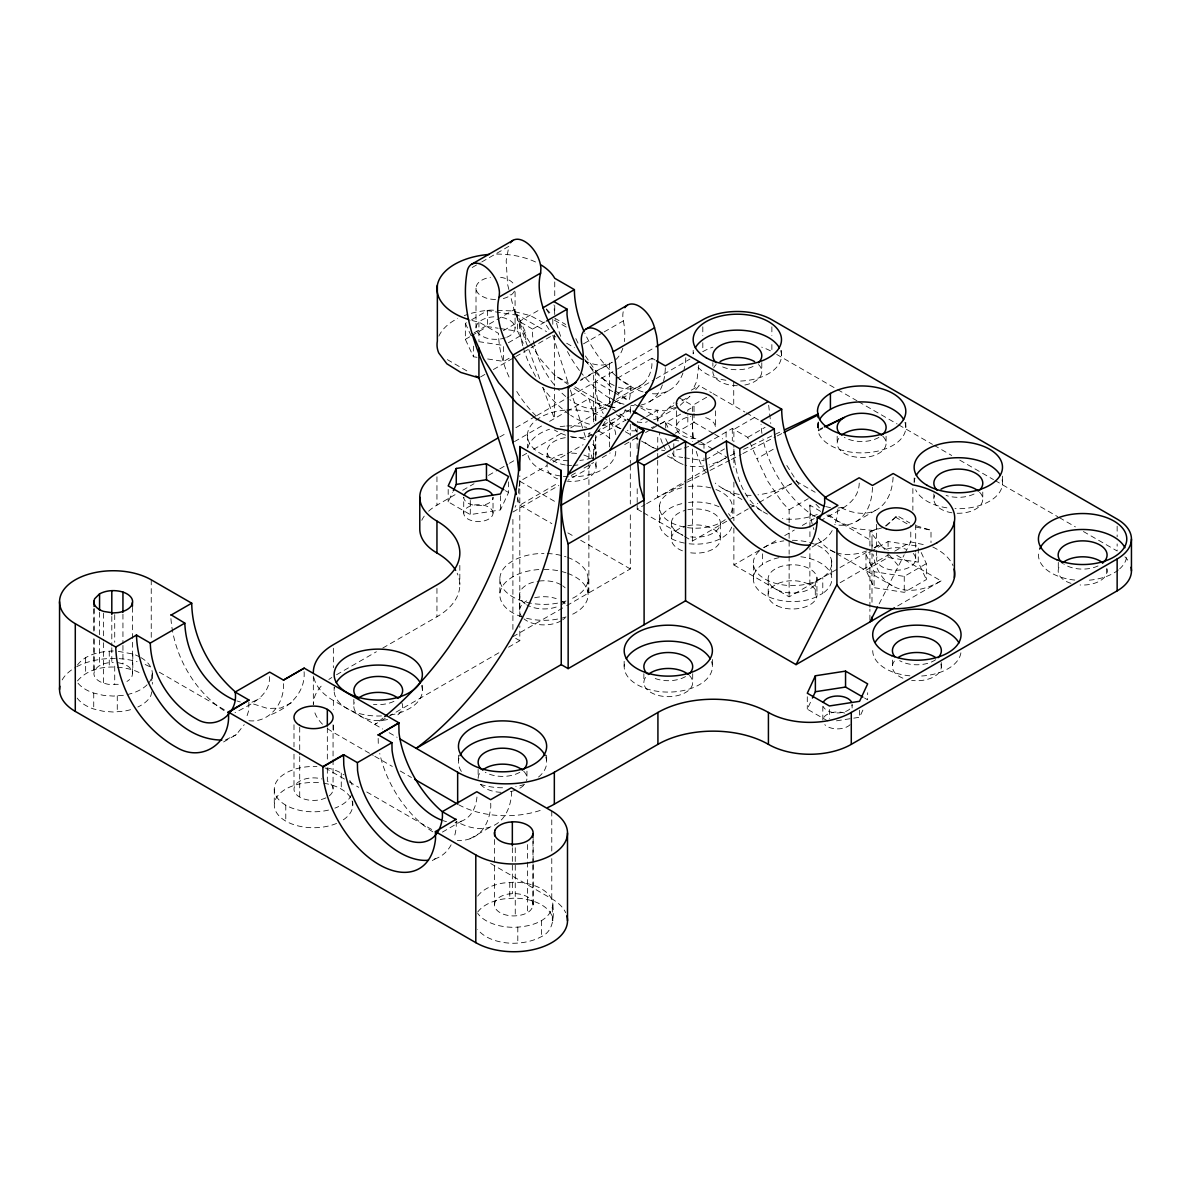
<?xml version="1.0" encoding="UTF-8"?>
<svg xmlns="http://www.w3.org/2000/svg" width="1191" height="1191" viewBox="0 0 1191 1191"><rect width="100%" height="100%" fill="white"/><g stroke="black" fill="none" stroke-linecap="round" stroke-linejoin="round"><path stroke-width="0.75" stroke-dasharray="5 3.75" d="M512.904 629.384L512.904 515.688M508.527 647.204L519.812 640.698L519.812 625.87M519.812 616.596L519.812 475.79M588.86 592.85L588.92 491.972M588.92 484.633L588.935 446.178M588.95 437.037L588.95 433.39L592.135 431.544M609.613 446.878L609.613 417.818M637.14 448.575L637.155 433.941M637.155 432.125L637.155 428.462M904.952 422.418A44.156 25.487 0 0 1 871.678 452.223A44.156 25.487 0 0 1 818.991 434L817.488 422.076M818.053 422.82L818.053 429.906L822.802 427.658M818.262 421.942L818.262 430.814L822.966 428.388M869.906 620.124L869.906 609.063M869.906 607.216L869.906 531.558L878.348 528.372M871.991 602.214L871.991 530.337L855.346 528.685L837.467 521.092L827.045 513.485M905.8 427.39L905.8 422.076M657.7 460.277L657.611 497.347L708.437 471.249M657.7 458.416L657.715 452.848M657.715 451.002L657.76 434.313M657.774 421.346L657.611 410.225L647.859 409.257L638.123 405.119M809.85 584.885L809.91 547.83M809.925 536.709L809.94 529.31M809.94 527.449L809.925 502.245M170.923 618.605C173.737 655.645 194.505 692.284 226.275 712.039M545.15 321.868L532.6 329.118L532.481 334.314A60.547 34.956 60 0 0 554.381 384.991M655.005 359.92L652.043 358.223L651.879 365.771A60.547 34.956 60 0 1 617.295 386.792M248.904 702.139L248.621 710.848L246.001 719.111M269.538 676.622C270.312 696.661 249.663 704.685 235.044 712.694M283.384 683.694C284.798 703.747 268.288 724.47 246.909 720.421M304.107 671.739C305.596 692.596 288.996 707.752 270.878 714.66M518.948 488.34L517.222 502.483L515.063 507.247M519.157 486.568L519.812 481.268L546.729 465.726M593.237 458.595L595.828 437.38L626.064 419.932M698.775 365.205L696.854 380.986L693.013 389.457M118.281 684.319L108.247 684.319L103.587 683.202A19.369 11.181 0 0 1 93.895 673.525C95.235 664.831 105.85 662.538 113.264 662.345M140.88 657.566A39.065 22.555 0 0 1 152.329 673.525L150.989 679.361A39.065 22.555 0 0 1 148.294 683.5M151.793 691.777L150.989 695.306A39.065 22.555 0 0 1 137.858 706.992M494.429 904.758L495.084 901.87A19.369 11.181 0 0 1 508.78 893.965L513.797 893.578A19.369 11.181 0 0 1 533.151 904.758C531.826 913.452 521.196 915.745 513.797 915.939A19.369 11.181 0 0 1 494.429 904.758L494.429 864.279M477.695 896.138A39.065 22.555 0 0 1 503.674 882.978L513.797 882.203A39.065 22.555 0 0 1 552.862 904.758C550.168 922.296 528.744 926.926 513.797 927.313A39.065 22.555 0 0 1 477.695 913.393M552.862 904.758C554.023 916.504 553.83 930.9 541.414 936.662C532.928 941.203 523.355 943.049 513.797 943.272A39.065 22.555 0 0 1 477.695 929.337M859.247 483.099C858.711 503.927 837.005 510.865 822.118 519.827M590.364 464.952L588.92 468.137L568.33 480.018M508.557 481.864L508.557 492.493L500.473 509.927L470.281 514.601L448.188 501.843L452.595 492.33M827.805 721.002L807.29 709.166L811.696 699.653M836.484 720.823L859.574 717.25L863.981 707.737M879.152 603.852L904.222 554.753M905.041 553.145L910.773 541.92L910.773 529.504M77.475 664.965C85.588 654.097 100.491 651.492 113.264 650.971M77.475 680.91C90.546 665.367 114.53 664.757 132.797 669.938A39.065 22.555 0 0 1 140.88 673.525M223.595 741.948L236.354 734.594L244.244 724.664M653.651 419.753L658.415 418.279L674.017 402.796M695.738 389.606L699.206 385.616L711.474 392.717M680.195 405.282L689.946 396.231L678.885 402.618M885.419 526.005L897.27 515.748L909.76 522.953M886.298 525.931L897.27 515.748M472.187 267.484L480.167 262.869M481.76 261.96L508.885 246.299L506.175 260.71L507.574 284.366L509.733 292.822M476.995 357.315L473.437 356.764L465.353 339.331L465.353 323.386L470.088 320.647M471.666 319.739L487.447 310.628L517.638 315.302L525.722 332.721L525.722 343.365M474.182 332.78L514.05 309.749L510.165 294.519M465.353 339.331L470.088 336.606M471.666 335.683L487.447 326.572L498.106 328.225M503.361 330.651L539.702 309.66M508.363 342.755L525.722 332.721M487.655 358.967L503.629 361.439L509.942 357.791M480.539 376.952L485.347 374.168M493.387 369.538L514.259 357.479M515.867 356.556L552.788 335.237L555.884 337.008M583.471 343.857L602.616 332.81M604.209 331.887L623.355 320.841A23.091 13.324 60 0 1 623.31 311.268M580.895 379.601L612.263 362.198L580.374 380.614M499.788 436.963L506.235 433.241M515.897 427.658L535.235 416.493M536.843 415.57L569.075 396.96M570.683 396.037L615.792 369.984M617.414 369.061L654.469 347.653M617.519 378.157L652.043 358.223M514.497 441.623L543.215 425.053M549.602 421.361L565.368 412.25M566.946 411.342L588.92 398.657L606.948 409.109M618.069 393.194L630.813 385.824L618.992 379.006M616.223 399.387L642.902 383.978M428.611 511.207A58.597 33.824 0 0 1 436.948 505.148L456.272 493.982M462.718 490.26L474.003 483.74M488.504 475.373L498.166 469.79M499.788 468.867L507.842 464.207M509.45 463.284L515.897 459.562M522.343 455.84L527.181 453.042M533.628 449.32L564.236 431.648M570.683 427.926L612.576 403.749M614.184 402.811L654.469 379.557M656.077 378.619L689.917 359.087M603.256 425.113L630.307 409.51L627.538 407.888M595.366 432.973L614.482 421.927M649.006 401.992L669.565 390.127M553.071 462.063L565.74 454.754M567.318 453.845L583.158 444.69M691.286 390.186L699.206 385.616M645.06 417.475L637.2 422.016L644.108 422.701L647.294 421.718M646.624 416.567L657.611 410.225L664.667 410.821L677.381 406.905M669.387 408.096L677.292 403.541M658.415 418.279L678.974 406.414M517.534 498.076L519.812 505.148L558.341 482.891M571.189 475.477L577.62 471.77M584.037 468.063L593.669 462.495M602.199 457.582L610.224 452.937M624.68 444.6L639.135 436.248M645.552 432.541L650.375 429.757M651.983 428.834L658.4 425.127M660.008 424.204L664.831 421.42L699.191 441.265M706.68 397.243L692.447 405.461L692.447 441.653M665.724 428.045L665.724 422.731L684.661 411.788M694.025 411.699L694.025 406.384L687.817 409.972L687.817 415.287M512.904 512.026L558.832 485.511M675.193 433.211L694.025 422.329L694.025 413.471M698.67 444.005L703.985 444.824L732.301 428.477L747.695 437.365L749.124 440.64M754.454 417.52L733.879 429.385L733.879 441.787M705.563 459.86L724.515 448.918M336.547 674.746L376.386 651.745M382.758 648.053L436.948 616.774A78.13 45.109 0 0 0 457.165 573.213M747.695 437.365L765.098 427.316M637.2 505.416L637.2 509.123L645.06 504.597M646.624 503.689L686.001 480.941M687.579 480.018L708.079 468.167M709.642 467.259L726.986 457.24L714.645 450.138M789.127 522.7L789.127 509.718L782.219 502.438L767.927 481.506L756.955 458.654L774.478 448.531M512.904 636.709L565.13 606.561M566.708 605.653L630.307 568.941L630.307 511.46M498.865 652.787L374.793 724.426A240.403 138.796 -60 0 0 383.308 717.801M684.557 536.471L692.447 541.027L727.507 520.78M729.1 519.857L748.231 508.825M749.824 507.902L757.789 503.302M759.382 502.379L791.256 483.978M789.127 509.718L808.257 498.687M733.879 528.149L733.879 564.951L760.796 549.408M763.967 547.577L778.348 539.27M784.75 535.593L794.323 530.055M802.317 525.439L815.106 518.055M812.054 547.026L821.626 541.503M856.15 521.569L876.859 509.614M733.879 564.951L789.127 596.84L866.185 552.475M921.209 552.55L926.36 563.641L926.36 579.585L904.252 592.344L874.075 587.669L865.976 570.236L865.976 554.291L869.132 552.475M870.71 551.567L888.084 541.533L918.261 546.207L918.261 562.152L926.36 579.585M840.131 582.712L888.292 554.887M894.724 551.18L910.773 541.92L924.261 544.763M865.976 570.236L888.084 557.477L918.261 562.152M442.427 832.092L461.259 821.209M865.976 554.291L874.075 571.725L904.252 576.399L926.36 563.641M432.288 860.557L435.474 858.711M469.998 838.777L490.722 826.822M897.686 605.936L941.054 580.895L896.525 555.185M874.224 547.86L879.047 545.091L888.575 550.599M759.367 550.897A39.229 22.644 0 0 0 765.634 579.407A39.229 22.644 0 0 0 815.284 581.431L822.787 577.412A39.229 22.644 0 0 0 828.028 553.249A39.229 22.644 0 0 0 792.328 540.297M778.944 557.671A39.229 22.644 0 0 0 757.893 589.485A39.229 22.644 0 0 0 815.284 597.376L822.787 593.356L822.787 577.412M710.074 470.415L729.741 460.307M731.378 459.473L741.219 454.426M742.856 453.577L775.639 436.74M777.276 435.906L782.189 433.375M251.956 702.228L260.159 698.194M291.601 702.69L280.734 708.05L267.633 708.466L253.177 703.926M225.486 739.939L236.354 734.594M730.306 455.662L736.931 452.52M743.556 449.364L781.624 431.276M882.605 527.628L869.906 531.558L884.764 549.453M838.211 508.021L844.091 507.143M123.373 695.306L113.264 696.08L103.155 695.306L93.732 693.058A39.065 22.555 0 0 1 77.177 682.145M118.326 651.358L132.797 653.993A39.065 22.555 0 0 1 139.407 656.762M499.878 328.493L517.638 331.247L524.263 345.509M478.767 341.638L503.629 345.479L503.629 361.439M673.808 440.149L680.91 441.251M672.334 452.937L673.808 456.108L682.681 457.478M684.453 457.746L703.985 460.768L703.985 455.453M609.613 406.697L615.97 407.828M915.834 527.032L931.005 530.233L931.005 542.634M825.631 506.577L830.693 507.694M118.281 662.717L122.941 663.834A19.369 11.181 0 0 1 132.633 673.525L131.963 676.414A19.369 11.181 0 0 1 126.961 681.431M77.177 698.105A39.065 22.555 0 0 0 93.732 709.002L103.155 711.25L113.264 712.024L123.373 711.25A39.065 22.555 0 0 0 132.797 709.002M608.422 405.952L595.828 402.647L595.828 420.929M610.209 406.429L615.613 407.843M624.605 410.195L631.811 412.086M916.177 525.752L931.005 530.233M236.92 700.933L240.359 702.005M700.74 442.144L713.096 449.245M634.624 404.315L639.254 406.98M640.803 407.873L657.789 417.639L658.295 425.872M653.397 447.92L636.247 438.02M667.302 455.9L678.111 462.108M776.681 354.427L836.097 388.728M837.705 389.665L856.984 400.786M858.592 401.709L897.136 423.966M898.743 424.889L932.464 444.362M934.072 445.3L951.728 455.498M959.767 460.128L993.488 479.601M995.095 480.524L1057.727 516.686M1059.335 517.609L1075.399 526.884M1083.423 531.528L1117.143 550.986L1117.143 543.9M713.007 393.596L744.881 411.997M746.474 412.92L759.054 420.17M554.738 318.161L565.665 324.473M554.351 320.185L566.842 327.391M895.17 516.954L910.773 525.96M678.647 397.496L694.025 406.384M514.884 313.352L546.475 331.589M566.663 343.246L574.375 347.698M532.6 329.118L519.291 321.451A78.859 45.526 60 0 0 522.804 345.956M713.171 433.375L692.447 421.42A146.493 84.576 -60 0 0 693.832 440.089M714.764 434.298L722.743 438.898M796.035 481.224L815.165 492.255M820.673 511.386L809.984 505.222A97.662 56.379 -60 0 0 813.944 529.548M826.777 514.914L871.991 541.027A97.662 56.379 -60 0 0 872.259 547.83M471.993 320.498A60.294 34.807 0 0 0 478.931 322.061L498.582 333.406A78.859 45.526 60 0 0 510.507 380.093M614.526 400.355L610.09 397.794A78.859 45.526 60 0 1 609.881 403.258M616 401.203L623.399 405.461M530.784 343.991L540.148 358.774L554.381 375.031L568.583 383.234M574.896 386.881L609.628 406.92M615.941 426.304L623.756 430.8M625.32 431.708L630.009 434.417M830.216 549.929L834.98 552.684M836.573 553.607L892.223 585.734M722.788 488.474L741.919 499.52M749.883 504.121L764.22 512.398M447.34 359.637L469.448 372.411M637.2 509.123L641.934 511.862M643.512 512.77L682.979 535.563M519.812 481.268L556.465 502.438M505.401 490.677L508.557 492.493M864.502 698L867.658 699.817L867.658 692.73M519.812 505.148L551.835 523.638M567.854 532.883L574.256 536.575M580.657 540.267L630.307 568.941M515.673 638.302L519.812 640.698M313.918 677.739A68.363 39.467 0 0 0 333.361 700.502L382.758 729.026M389.129 732.703L397.109 737.303M327.465 728.52A68.363 39.467 0 0 0 333.361 732.405L373.2 755.407M374.793 756.315L392.315 766.438M400.295 771.039L411.446 777.485M159.281 672.186L226.841 711.191M324.964 767.838L347.489 780.834M349.097 781.772L358.744 787.34M366.783 791.985L432.735 830.067M490.647 863.49L551.775 898.788A53.714 31.011 0 0 1 565.68 912.678M616.491 414.647L626.019 420.17M588.95 433.39L594.458 436.576M612.799 391.645L595.619 381.641L595.619 370.952L585.302 355.871M614.362 392.554L628.431 400.742M554.351 334.82L554.381 375.031L567.899 384.276M573.898 388.385L588.92 398.657L593.237 413.188L594.354 423.549M612.621 408.989L626.079 418.264M615.226 390.722L628.52 400.563M815.939 504.195L819.602 508.051M595.619 370.952L612.278 388.534M546.461 309.005L551.195 314.23M889.335 554.961L898.49 565.978M798.848 484.499L786.283 464.639M585.496 360.114L593.669 372.068L593.669 421.897M546.222 309.139L549.974 314.93M549.036 329.431L545.284 323.639L530.293 315.585L511.52 310.896L491.094 310.107A60.294 34.807 0 0 0 464.252 315.615M529.846 342.517L525.157 335.133L514.05 309.749L528.134 347.757M575.834 338.601L578.186 343.499M665.724 422.731L668.657 429.058M665.724 438.675L667.928 443.424M668.657 445.017L671.605 451.344M465.353 323.386L471.978 337.649M749.824 442.278L756.955 458.654M528.774 349.484L539.657 378.857M542.858 387.507L554.381 418.607L554.381 387.745M552.788 335.237L569.834 388.266M570.4 390.023L583.456 430.68M584.022 432.452L586.3 439.524M588.562 446.595L592.537 458.967M768.671 405.223L770.771 423.475M630.292 406.607L630.59 411.535M511.445 791.271L511.52 794.799A80.244 46.33 60 0 1 456.466 821.552M490.722 803.24L490.796 806.769A80.244 46.33 60 0 1 457.359 840.384M456.168 821.403L456.272 826.703A80.244 46.33 60 0 1 453.875 838.36M378.172 738.405L378.306 744.971M595.694 420.542L595.619 381.641A97.885 56.513 -60 0 0 603.212 413.471M595.723 435.355L595.768 459.428M609.613 403.064L609.584 363.032L603.375 364.982A60.547 34.956 60 0 1 585.153 360.947M1117.143 526.184L1117.143 536.813M1106.945 568.851L1106.945 572.395M1058.293 562.375L1058.293 569.462M1002.48 476.132L1002.48 483.218M982.769 492.077L982.769 499.163M941.247 662.494L941.247 667.809M933.863 493.848L933.863 499.163M915.7 524.71L915.7 551.895M915.7 553.711L915.7 559.145M914.167 477.904L914.167 483.218M912.872 488.504L912.872 510.254M904.252 576.399L904.252 592.344M892.521 660.112L892.521 665.427M888.084 541.533L888.084 550.391M888.084 552.162L888.084 557.477M886.089 436.263L886.089 443.35M876.636 524.353L876.636 558.787M874.075 571.725L874.075 587.669M859.574 710.164L859.574 717.25M852.116 708.035L852.116 704.491A14.649 8.456 0 0 1 839.387 712.873A14.649 8.456 0 0 1 823.323 706.68M837.184 436.263L837.184 443.35M831.646 560.842L831.646 576.786M829.383 709.508L829.383 718.367M822.817 706.263L822.817 720.436A14.649 8.456 0 0 1 844.791 713.111M816.937 577.59L816.937 593.535M815.284 581.431L815.284 597.376M807.29 696.75L807.29 709.166M789.127 524.546L789.127 539.374M789.127 541.235L789.127 554.202M789.127 556.063L789.127 596.84M781.49 350.318L781.49 355.633M771.872 326.84L771.872 335.698M771.872 344.556L771.872 351.643A48.831 28.197 0 0 0 761.749 347.162M768.225 580.225L768.225 596.17M762.374 553.815L762.374 564.445M761.793 362.719L761.793 371.577M753.516 565.07L753.516 581.014M733.879 449.022L733.879 467.423M733.879 482.147L733.879 520.78M733.73 381.641L733.73 405.55M732.301 428.477L732.301 440.878M732.316 508.363L732.316 517.222M726.093 432.065L726.093 439.151M720.317 523.906L720.317 539.851M715.434 410.835L715.434 427.39A19.532 11.27 0 0 0 702.586 416.805M712.873 362.719L712.873 366.262M712.397 659.531L712.397 666.618M703.985 444.824L703.985 448.367M702.809 326.84L702.809 335.698M702.809 342.785L702.809 351.643A48.831 28.197 0 0 1 712.918 347.162M693.177 350.318L693.177 353.861A44.156 25.487 0 0 1 694.025 350.645M692.7 673.704L692.7 682.562M692.447 449.022L692.447 541.027M687.817 417.058L687.817 425.916M676.369 410.835L676.369 427.39M673.808 443.692L673.808 449.007M673.808 450.779L673.808 456.108M671.486 522.254L671.486 538.213M659.486 505.907L659.486 521.852M643.869 673.704L643.869 682.562M637.2 488.742L637.2 503.57M630.307 409.51L630.307 413.217M630.307 424.338L630.307 435.459M630.307 442.873L630.307 463.269M630.307 465.115L630.307 504.046M624.158 661.303L624.158 666.618M596.066 451.315L596.066 454.858M596.066 461.944L596.066 467.274M593.669 440.357L593.669 460.649M588.101 578.9L588.101 594.845M554.738 281.925L554.738 298.226M554.738 305.477L554.738 314.543M554.381 375.031L554.381 385.929M552.788 319.292L552.788 324.607M552.326 907.08L552.326 923.025M551.775 811.071L551.775 851.267M551.775 858.577L551.775 898.788M565.278 437.678A24.46 14.113 0 0 0 547.145 451.315L547.145 460.173M547.145 461.944L547.145 467.274A24.46 14.113 0 0 0 557.582 478.842M546.654 755.213L546.654 762.3M541.414 920.717L541.414 936.662M533.151 838.524L533.151 862.433M533.151 864.279L533.151 904.758M532.958 841.203L532.958 863.281M532.958 865.128L532.958 905.607M527.449 435.37L527.449 447.771M527.479 844.583L527.479 912.663M526.958 771.158L526.958 778.244M519.559 594.845L519.559 610.804M517.802 927.015L517.802 942.959M517.638 315.302L517.638 331.247M515.078 291.81L515.078 328.061M515.256 847.754L515.256 915.834M512.338 847.694L512.338 893.697M509.778 882.516L509.778 898.461M500.473 495.754L500.473 509.927M499.863 578.9L499.863 594.845M494.622 839.521L494.622 863.445M493.029 513.113A14.649 8.456 0 0 0 471.055 505.788A14.649 8.456 0 0 0 471.055 520.437A14.649 8.456 0 0 0 493.029 513.113L493.029 497.168A14.649 8.456 0 0 1 478.38 505.624A14.649 8.456 0 0 1 463.731 497.168L463.731 513.113M487.447 310.628L487.447 326.572M478.931 322.061L478.931 340.671M478.127 769.386L478.127 778.244A24.415 14.098 0 0 1 481.402 771.202M476.013 288.192L476.013 328.061M473.437 346.134L473.437 356.764M470.281 500.428L470.281 514.601M459.83 565.383L459.83 584.885M458.431 755.213L458.431 762.3M448.188 489.441L448.188 501.843M436.948 476.787L436.948 505.148M436.948 588.428L436.948 616.774M422.358 685.227L422.358 690.542M353.831 699.4L353.831 706.486M352.759 801.543L352.759 805.086M341.266 773.123L341.266 789.067M334.135 686.999L334.135 690.542M333.361 648.232L333.361 667.719M333.361 700.502L333.361 709.36M333.361 725.304L333.361 732.405M333.063 724.738L333.063 757.863M333.063 759.694L333.063 789.142M327.331 727.805L327.331 760.93M327.331 768.284L327.331 781.162A19.532 11.27 0 0 1 320.736 799.623A19.532 11.27 0 0 1 293.998 788.814A19.532 11.27 0 0 1 321.778 778.929M313.337 676.131L313.337 704.491A68.363 39.467 0 0 1 322.493 684.751M299.715 727.195L299.715 754.796M299.715 756.627L299.715 797.121M293.998 724.738L293.998 746.817M293.998 754.186L293.998 789.142M285.78 805.161L285.78 821.105M274.287 789.142L274.287 805.086M152.329 673.525L152.329 684.155M151.793 675.833L151.793 681.148M151.242 579.823L151.242 640.133M132.797 653.993L132.797 669.938M132.633 607.276L132.439 674.359M122.941 614.154L122.941 643.602M122.941 645.433L122.941 663.834M117.269 695.767L117.269 711.712M114.723 614.66L114.723 642.262M114.723 666.186L114.723 684.587M111.805 616.447L111.805 645.894M111.805 647.725L111.805 662.449M109.259 651.269L109.259 667.213M103.587 613.276L103.587 640.877M103.587 642.723L103.587 683.202M99.568 612.248L99.568 638.019M99.568 639.85L99.568 665.62M94.089 608.273L94.089 630.352M94.089 639.552L94.089 672.677M93.895 609.122L93.895 631.2M93.895 638.555L93.895 673.525M93.732 693.058L93.732 709.002M85.648 657.566L85.648 673.525M837.854 509.093A78.829 45.511 60 0 1 834.995 524.382M832.196 530.576A78.829 45.511 60 0 1 813.587 544.555M496.662 254.1A60.294 34.807 0 0 1 536.843 262.63M592.269 434.685A78.859 45.526 60 0 1 570.504 436.546M565.636 435.162A78.859 45.526 60 0 1 554.336 429.981M536.114 415.927A78.859 45.526 60 0 1 514.914 388.355M605.117 421.495A78.859 45.526 60 0 1 597.927 430.919M589.485 424.16A78.859 45.526 60 0 1 570.697 415.302M569.238 414.304A78.859 45.526 60 0 1 542.724 387.417M535.622 376.401A78.859 45.526 60 0 1 523.296 347.683M630.813 385.824A78.859 45.526 60 0 1 628.908 401.397M625.841 409.54A78.859 45.526 60 0 1 602.929 425.485M634.252 405.684A78.859 45.526 60 0 1 630.917 405.506M624.01 404.225A78.859 45.526 60 0 1 612.814 399.848M609.584 398.092A78.859 45.526 60 0 1 581.699 373.364M579.451 370.475A78.859 45.526 60 0 1 567.452 351.553M560.648 336.324A78.859 45.526 60 0 1 555.721 319.277M554.768 313.799A78.859 45.526 60 0 1 553.904 304.911M665.322 367.736A78.859 45.526 60 0 1 663.447 381.462M662.39 384.872A78.859 45.526 60 0 1 640.981 405.029M913.244 553.487A19.532 11.27 0 0 1 898.401 570.161A19.532 11.27 0 0 1 877.38 555.869M886.685 549.111A19.532 11.27 0 0 1 906.202 549.289M421.778 520.303A58.597 33.824 0 0 1 424.234 516.12M791.524 483.71A146.493 84.576 -60 0 1 757.967 494.831M751.089 495.322A146.493 84.576 -60 0 1 745.923 495.218M739.298 494.444A146.493 84.576 -60 0 1 715.255 483.114M705.385 471.815A146.493 84.576 -60 0 1 695.976 450.332M817.264 514.512A146.493 84.576 -60 0 1 782.368 518.621M767.48 514.125A146.493 84.576 -60 0 1 733.879 445.33M763.714 547.607A39.229 22.644 0 0 1 783.857 540.863M614.139 385.497A60.547 34.956 60 0 1 584.677 359.533M610.596 401.724A60.547 34.956 60 0 1 569.819 399.685M565.695 396.484A60.547 34.956 60 0 1 557.716 388.832M695.901 438.675A19.532 11.27 0 0 1 676.533 428.864A19.532 11.27 0 0 1 690.854 416.508M1124.914 556.837A48.831 28.197 0 0 1 1127.728 560.142M540.178 810.431A68.363 39.467 0 0 1 457.657 804.163M322.493 724.217A68.363 39.467 0 0 1 313.918 709.642M328.85 679.451A68.363 39.467 0 0 1 331.798 677.515M850.151 724.664A14.649 8.456 0 0 1 824.782 724.664M682.949 372.991A78.859 45.526 60 0 1 649.78 393.432M643.021 391.913A78.859 45.526 60 0 1 617.117 376.907M615.717 375.686A78.859 45.526 60 0 1 584.721 332.944M685.808 357.687A78.859 45.526 60 0 1 684.006 369.597M893.101 477.189A78.829 45.511 60 0 1 839.06 506.607M872.452 487.327A78.829 45.511 60 0 1 834.638 524.591M815.284 516.805A78.829 45.511 60 0 1 762.88 438.869M761.927 433.405A78.829 45.511 60 0 1 761.064 424.502M941.054 580.895A97.662 56.379 -60 0 1 873.048 554.262M932.776 546.997A60.354 34.852 0 0 1 953.038 565.695M438.884 336.145A60.294 34.807 0 0 1 457.657 318.503M879.047 545.091A97.662 56.379 -60 0 1 871.514 548.962M867.048 550.808A97.662 56.379 -60 0 1 837.005 552.892M835.233 552.282A97.662 56.379 -60 0 1 817.517 537.081M664.831 421.42A97.885 56.513 -60 0 1 655.809 425.946M654.321 426.557A97.885 56.513 -60 0 1 651.343 427.673M636.723 430.755A97.885 56.513 -60 0 1 627.181 430.293M620.973 428.641A97.885 56.513 -60 0 1 607.842 419.753M688.681 446.402A97.885 56.513 -60 0 1 684.23 448.01M681.312 448.873A97.885 56.513 -60 0 1 676.131 450.004M664.638 450.54A97.885 56.513 -60 0 1 661.556 450.138M657.119 449.081A97.885 56.513 -60 0 1 644.346 441.742M636.783 431.901A97.885 56.513 -60 0 1 635.294 428.939M725.483 458.088A97.885 56.513 -60 0 1 709.107 464.847M703.926 465.979A97.885 56.513 -60 0 1 684.914 465.056M683.143 464.46A97.885 56.513 -60 0 1 669 454.411M665.382 449.29A97.885 56.513 -60 0 1 663.089 444.913M662.419 443.365A97.885 56.513 -60 0 1 659.144 432.229M514.408 291.11A19.532 11.27 0 0 1 502.215 298.777M495.545 299.462A19.532 11.27 0 0 1 485.779 297.958L481.73 296.157A19.532 11.27 0 0 1 490.484 277.295M500.592 277.295A19.532 11.27 0 0 1 505.312 278.426L509.346 280.213A19.532 11.27 0 0 1 514.408 285.274M506.741 337.291A19.532 11.27 0 0 0 509.346 320.081L505.312 318.295A19.532 11.27 0 0 0 500.592 317.163M505.312 337.827A19.532 11.27 0 0 1 485.779 337.827L481.73 336.026A19.532 11.27 0 0 1 477.502 323.744A19.532 11.27 0 0 1 495.545 316.776M623.355 320.841A60.547 34.956 60 0 1 624.337 341.579M622.833 348.189A60.547 34.956 60 0 1 615.271 360.084M687.877 525.693A24.46 14.113 0 0 1 720.361 538.928A24.46 14.113 0 0 1 688.204 552.43M682.458 550.823A24.46 14.113 0 0 1 684.929 526.407M940.964 664.116A24.46 14.113 0 0 1 911.651 680.403M902.912 678.2A24.46 14.113 0 0 1 895.677 659.591M595.232 463.612A24.46 14.113 0 0 1 566.827 481.119M550.421 460.202A24.46 14.113 0 0 1 565.278 453.622M571.606 453.146A24.46 14.113 0 0 1 577.933 453.622M583.828 455.036A24.46 14.113 0 0 1 588.89 457.284M758.518 364.52A24.46 14.113 0 0 1 743.66 385.214M737.333 385.705A24.46 14.113 0 0 1 712.873 371.577M713.707 367.93A24.46 14.113 0 0 1 716.163 364.52M882.814 436.278A24.46 14.113 0 0 1 862.701 457.448A24.46 14.113 0 0 1 839.476 437.38M979.493 492.106A24.46 14.113 0 0 1 978.198 507.396A24.46 14.113 0 0 1 953.544 513.008M951.981 512.8A24.46 14.113 0 0 1 934.697 495.516M1106.767 568.702A24.46 14.113 0 0 1 1080.088 584.975M1070.977 583.337A24.46 14.113 0 0 1 1059.782 565.889M687.877 509.748A24.46 14.113 0 0 1 720.361 522.983A24.46 14.113 0 0 1 688.204 536.486M682.458 534.878A24.46 14.113 0 0 1 684.929 510.463M592.776 444.258A24.46 14.113 0 0 1 595.232 454.977M577.933 464.952A24.46 14.113 0 0 1 573.199 465.413M571.606 465.443A24.46 14.113 0 0 1 566.827 465.175M565.278 464.952A24.46 14.113 0 0 1 547.145 451.315M571.606 437.201A24.46 14.113 0 0 1 588.89 441.34M974.044 494.027A24.46 14.113 0 0 1 946.086 495.441M878.928 437.38A24.46 14.113 0 0 1 844.345 437.38M753.069 366.441A24.46 14.113 0 0 1 720.049 365.622M1098.028 565.948A24.46 14.113 0 0 1 1063.623 563.879M401.829 702.839A24.415 14.098 0 0 1 395.501 716.446M387.581 719.513A24.415 14.098 0 0 1 362.153 717.086A24.415 14.098 0 0 1 354.665 702.839M393.938 701.335A24.415 14.098 0 0 1 373.468 704.357M935.664 659.71A24.46 14.113 0 0 1 899.637 660.677M523.683 771.202A24.415 14.098 0 0 1 526.586 780.7M523.683 785.301A24.415 14.098 0 0 1 519.812 788.219M514.75 790.452A24.415 14.098 0 0 1 510.388 791.598M500.949 792.313A24.415 14.098 0 0 1 479.601 783.068M519.812 772.274A24.415 14.098 0 0 1 485.288 772.274M689.425 675.52A24.415 14.098 0 0 1 668.285 696.661A24.415 14.098 0 0 1 647.13 675.52M685.54 676.577A24.415 14.098 0 0 1 652.579 677.411M565.13 617.846A24.415 14.098 0 0 1 562.673 619.856M561.244 620.764A24.415 14.098 0 0 1 523.98 618.873M522.834 617.846A24.415 14.098 0 0 1 526.72 600.83M534.64 597.778A24.415 14.098 0 0 1 556.182 598.597M561.244 600.83A24.415 14.098 0 0 1 565.13 603.748M565.13 601.902A24.415 14.098 0 0 1 561.244 604.82M556.182 607.053A24.415 14.098 0 0 1 526.72 604.82M525.276 603.911A24.415 14.098 0 0 1 537.662 581.238M539.21 581.029A24.415 14.098 0 0 1 561.244 584.885M562.673 585.793A24.415 14.098 0 0 1 565.13 587.803M711.548 661.645A44.112 25.473 0 0 1 668.285 692.09A44.112 25.473 0 0 1 625.022 661.645M567.675 557.418A44.112 25.473 0 0 1 570.831 599.103M566.038 600.964A44.112 25.473 0 0 1 501.366 585.496A44.112 25.473 0 0 1 543.974 553.428M547.264 553.502A44.112 25.473 0 0 1 566.038 556.837M567.675 573.362A44.112 25.473 0 0 1 570.831 615.062M566.038 616.908A44.112 25.473 0 0 1 525.32 617.935M521.926 616.908A44.112 25.473 0 0 1 500.964 589.173A44.112 25.473 0 0 1 540.699 569.447M543.974 569.372A44.112 25.473 0 0 1 566.038 572.797M545.806 757.327A44.112 25.473 0 0 1 538.243 777.261M524.606 784.363A44.112 25.473 0 0 1 515.807 786.596M502.542 787.772A44.112 25.473 0 0 1 477.249 783.172M461.364 771.426A44.112 25.473 0 0 1 459.279 757.327M421.51 685.554A44.112 25.473 0 0 1 389.665 715.136M381.522 715.94A44.112 25.473 0 0 1 334.507 687.207M800.828 556.763A39.229 22.644 0 0 1 822.787 593.356M715.955 489.546A36.474 21.066 0 0 1 730.53 513.768M725.289 519.618A36.474 21.066 0 0 1 687.475 527.628M684.423 527.122A36.474 21.066 0 0 1 659.427 507.56A36.474 21.066 0 0 1 683.038 487.432M688.532 486.509A36.474 21.066 0 0 1 710.938 487.953M731.736 527.047A36.474 21.066 0 0 1 687.475 543.572M684.423 543.066A36.474 21.066 0 0 1 659.427 523.504A36.474 21.066 0 0 1 683.038 503.376M688.532 502.453A36.474 21.066 0 0 1 719.022 506.8M728.505 513.634A36.474 21.066 0 0 1 730.366 516.179M592.001 457.984A44.156 25.487 0 0 1 579.823 460.426M568.315 460.798A44.156 25.487 0 0 1 533.36 422.626M535.876 420.393A44.156 25.487 0 0 1 565.01 410.166M566.663 410.032A44.156 25.487 0 0 1 601.44 416.582M602.825 417.341A44.156 25.487 0 0 1 615.762 435.37M615.762 451.315A44.156 25.487 0 0 1 571.606 476.817M568.315 476.742A44.156 25.487 0 0 1 563.388 476.37M560.172 475.938A44.156 25.487 0 0 1 527.821 454.649M527.821 447.995A44.156 25.487 0 0 1 549.527 429.236M560.172 426.691A44.156 25.487 0 0 1 565.01 426.11M566.663 425.991A44.156 25.487 0 0 1 586.701 427.361M598.477 431.097A44.156 25.487 0 0 1 611.936 440.953M960.884 652.817A44.156 25.487 0 0 1 918.097 676.146M909.894 675.833A44.156 25.487 0 0 1 872.884 648.514M1126.537 557.611A44.156 25.487 0 0 1 1119.674 568.851M1118.379 569.938A44.156 25.487 0 0 1 1086.311 580.389M1074.788 580.077A44.156 25.487 0 0 1 1038.701 552.341M1002.093 479.884A44.156 25.487 0 0 1 955.033 508.631M946.89 507.842A44.156 25.487 0 0 1 915.671 489.814M914.256 481.551A44.156 25.487 0 0 1 915.016 478.231M780.641 350.645A44.156 25.487 0 0 1 738.971 381.105M725.915 380.257A44.156 25.487 0 0 1 697.003 366.009M817.488 427.39A44.156 25.487 0 0 1 818.336 422.418M476.951 797.047A60.547 34.956 60 0 1 455.051 822.445M446.461 821.611A60.547 34.956 60 0 1 442.814 820.554M62.17 679.897A53.714 31.011 0 0 1 75.286 667.541M76.715 666.737A53.714 31.011 0 0 1 137.039 661.66M145.153 664.518A53.714 31.011 0 0 1 151.242 667.541M477.695 912.083A39.065 22.555 0 0 1 503.674 898.922L513.797 898.163A39.065 22.555 0 0 1 552.862 920.717M323.684 783.216A39.229 22.644 0 0 1 341.266 821.105M336.577 823.413A39.229 22.644 0 0 1 275.121 809.701A39.229 22.644 0 0 1 322.032 782.978M432.765 831.78A80.244 46.33 60 0 1 379.75 753.412M451.121 844.836A80.244 46.33 60 0 1 432.08 859.679M147.089 684.795A39.065 22.555 0 0 1 126.618 694.71M351.419 795.007A39.229 22.644 0 0 1 334.879 808.138M328.537 810.074A39.229 22.644 0 0 1 274.749 792.596A39.229 22.644 0 0 1 316.94 766.572M326.944 767.853A39.229 22.644 0 0 1 344.02 774.879M349.767 780.477A39.229 22.644 0 0 1 352.67 787.668M776.979 605.728A24.46 14.113 0 0 0 816.698 597.212A24.46 14.113 0 0 0 784.08 581.61A24.46 14.113 0 0 0 776.979 605.728M776.979 589.768A24.46 14.113 0 0 0 816.698 581.268A24.46 14.113 0 0 0 784.08 565.665A24.46 14.113 0 0 0 776.979 589.768"/><path stroke-width="1.5" d="M894.486 607.782L796.035 664.623L685.54 600.83L568.152 668.613L561.244 664.623L561.244 470.46L519.812 446.536A240.403 138.796 -60 0 1 464.505 623.355L448.858 647.041A240.403 138.796 -60 0 1 384.708 716.64M637.14 455.885L639.731 485.571L644.048 500.101L644.108 624.754M818.053 417.505L818.053 413.962L784.943 429.698M830.41 409.376L830.41 393.417M936.826 542.828L937.049 542.694A60.354 34.852 0 0 0 912.872 484.886L893.19 473.527L872.482 485.481L859.143 477.785L824.619 497.719L837.943 505.416L817.234 517.37A78.829 45.511 60 0 1 761.481 549.557A78.829 45.511 60 0 1 705.742 453.012L685.54 441.399L644.197 465.279L644.048 500.101L568.152 543.915L568.152 668.613M171.013 614.779L184.813 623.131L150.289 643.066L136.474 635.086L115.765 647.055C116.837 687.877 141.357 728.088 177.221 747.784C203.646 763.148 232.051 740.966 228.24 711.995L248.964 700.04L228.24 712.605M136.489 634.714C137.337 679.108 172.635 739.864 221.824 740.058M150.289 643.066C151.108 673.868 169.584 704.209 196.649 719.051C215.765 730.932 238.632 713.379 235.163 692.06L269.687 672.126L283.488 680.106L304.211 668.136L398.821 722.758L399.03 733.016A80.244 46.33 60 0 0 442.397 811.786L442.427 816.981A60.547 34.956 60 0 1 400.891 837.169A60.547 34.956 60 0 1 357.553 770.369L357.389 762.627L343.574 754.662L322.85 766.617L228.24 711.995M184.813 623.131C185.9 654.842 205.373 687.966 235.193 700.382M566.842 915.849A53.714 31.011 0 0 1 538.183 948.349A53.714 31.011 0 0 1 475.805 942.647L75.286 711.399L75.286 623.682A53.714 31.011 0 0 1 75.286 579.823A53.714 31.011 0 0 1 151.242 579.823L191.721 603.197C192.183 637.304 210.256 670.161 235.744 692.269M553.83 301.517L567.124 309.184L567.005 314.379A60.547 34.956 60 0 0 582.697 356.66M568.152 543.915C561.065 521.807 557.477 495.932 568.152 474.45L603.911 418.637A107.428 62.021 60 0 0 614.943 359.087L613.082 351.762A23.091 13.324 60 0 0 592.865 328.225A23.091 13.324 60 0 0 581.878 344.78A60.547 34.956 60 0 1 570.802 386.137L561.929 388.876A60.547 34.956 60 0 1 519.112 364.148L510.254 351.181A60.547 34.956 60 0 1 499.178 297.021L499.446 292.391A23.076 13.324 60 0 0 484.767 266.412A23.076 13.324 60 0 0 467.408 270.238C455.647 331.009 498.835 385.929 512.904 442.546L517.222 457.076L518.695 470.907M581.967 359.25A60.547 34.956 60 0 1 560.559 340.269L551.731 327.227A60.547 34.956 60 0 1 540.64 273.081L540.908 268.437A23.076 13.324 60 0 0 528.298 244.036A23.076 13.324 60 0 0 510.463 242.77M456.272 468.465L448.188 485.898L470.281 498.642L500.473 493.982L508.557 476.549L486.464 463.79L456.272 468.465L456.272 484.409L453.339 490.752M815.373 675.788L807.29 693.207L829.383 705.965L859.574 701.305L867.658 683.872L845.55 671.114L815.373 675.788L815.373 691.733L812.426 698.075M796.035 664.623L836.916 584.558L836.916 528.744L817.234 517.37M869.906 621.97L877.469 607.157M609.613 450.511L645.388 394.697A107.428 62.021 60 0 0 656.42 335.147L654.544 327.823A23.091 13.324 60 0 0 640.535 307.099A23.091 13.324 60 0 0 624.843 307.695M819.423 518.159L822.103 514.036L824.723 503.034L824.619 497.719M99.568 593.847L94.565 598.865L93.895 601.753A19.369 11.181 0 0 0 103.587 611.43L113.264 612.933L118.281 612.561A19.369 11.181 0 0 0 131.963 604.656L132.633 601.753A19.369 11.181 0 0 0 122.941 592.076C115.304 589.768 106.714 590.096 99.568 593.847L99.568 610.417M816.758 522.268C801.23 536.01 779.495 523.251 767.361 511.028C751.7 494.176 739.834 472.142 739.745 448.724L726.45 441.042L705.742 453.012M471.502 264.328L512.964 240.374M499.178 297.021L540.64 273.081M542.843 307.859L574.39 289.636A78.859 45.526 60 0 0 583.962 331.247M546.714 320.96L567.124 309.184M554.336 331.172L512.904 355.067L512.904 442.546M585.838 329.178L627.3 305.238M613.082 351.762L654.544 327.823M170.998 615.151L191.721 603.197M576.116 382.356L568.152 386.956L568.152 474.45L644.048 430.621L627.583 419.292M498.166 437.901L436.948 473.244A58.597 33.824 0 0 0 436.948 521.092A78.13 45.109 0 0 1 436.948 584.885L333.361 644.688A68.363 39.467 0 0 0 313.337 672.587M656.077 346.73L702.809 319.754A48.831 28.197 0 0 1 771.872 319.754L1117.143 519.097A48.831 28.197 0 0 1 1117.143 558.966L1117.143 590.855L851.282 744.36A58.597 33.824 0 0 1 768.418 744.36A78.13 45.109 0 0 0 657.923 744.36L554.336 804.163A68.363 39.467 0 0 1 547.622 807.572M645.507 392.702L699.206 361.707M645.388 394.697L603.911 418.637L590.93 428.432L574.494 431.767L555.75 428.418L535.98 418.622L516.507 403.034L498.672 382.728L483.695 359.072L472.589 333.703M561.244 505.192L678.647 437.425L637.155 426.631L644.048 430.621L639.731 440.164L637.14 461.379L644.197 465.279M692.447 445.33L768.255 401.575L781.698 409.153A78.829 45.511 60 0 0 825.839 497.6M781.698 409.153L760.989 421.108L774.269 428.79C775.267 460.649 794.844 492.538 823.949 506.205M739.745 448.724L774.269 428.79M398.821 723.16L378.113 735.115L398.821 722.758M322.865 767.004L343.574 755.049M357.389 762.627L391.913 742.693L392.077 750.434A60.547 34.956 60 0 0 440.998 819.884M561.244 664.623L416.225 748.35A240.403 138.796 -60 0 0 561.244 470.46M322.85 766.617L323.074 776.874A80.244 46.33 60 0 0 380.51 865.41A80.244 46.33 60 0 0 435.549 838.658L435.4 831.601L456.123 819.244M456.123 819.646L442.308 811.667L476.832 791.732L490.647 799.697L511.371 787.742L551.775 811.071A53.714 31.011 0 0 1 551.775 854.93A53.714 31.011 0 0 1 475.805 854.93L435.4 831.601M400.295 739.149L457.657 772.274A68.363 39.467 0 0 0 554.336 772.274L657.923 712.456A78.13 45.109 0 0 1 768.418 712.456A58.597 33.824 0 0 0 851.282 712.456L1117.143 558.966M826.107 426.765L843.362 417.877M783.842 432.541L818.262 414.855L817.488 411.446A44.156 25.487 0 0 1 880.298 388.34A44.156 25.487 0 0 1 890.019 430.978A44.156 25.487 0 0 1 818.991 418.041L818.262 414.855M824.38 426.899L844.345 417.416M456.272 484.409L486.464 479.735L503.823 489.769M815.373 691.733L845.55 687.058L862.924 697.092M633.612 412.548L637.2 413.5M574.39 289.636L554.738 278.292A60.294 34.807 0 0 0 541.324 265.117M768.255 401.575L685.897 354.025L665.337 365.89L656.479 360.769M633.061 411.103L685.54 441.399L685.54 600.83M475.775 376.058L478.931 377.875L516.403 494.533M378.098 734.728L391.913 742.693M414.632 779.316L456.064 803.24M235.163 692.06L248.964 700.04M75.286 623.682L115.765 647.055M632.391 423.862L635.562 425.708M343.574 754.662L343.782 764.905A80.244 46.33 60 0 0 428.492 860.244M1131.45 539.032L1131.45 570.921M954.393 521.673L954.393 577.486M871.991 617.057L871.991 620.764M851.282 712.456L851.282 744.36M845.55 671.114L845.55 687.058M768.418 712.456L768.418 744.36M657.923 712.456L657.923 744.36M567.497 833L567.497 920.717M554.336 772.274L554.336 804.163M532.958 833.834L532.958 837.526M519.812 446.536L519.812 470.296M512.338 821.924L512.338 845.848M494.622 832.152L494.622 835.829M486.464 463.79L486.464 479.735M478.931 348.114L478.931 377.875L460.783 372.426L446.848 363.776L438.72 352.923A60.294 34.807 0 0 1 437.35 341.132L437.35 285.319M475.805 854.93L475.805 942.647M457.657 772.274L457.657 804.163M436.948 521.092L436.948 552.981A78.13 45.109 0 0 1 455.677 570.385M419.783 497.168L419.783 529.072A58.597 33.824 0 0 0 436.948 552.981M327.331 709.404L327.331 725.959M304.211 668.136L283.488 680.106M132.439 602.601L132.439 606.279M122.941 592.076L122.941 612.308M111.805 590.691L111.805 614.616M94.089 600.919L94.089 606.427M59.55 601.753L59.55 689.47M810.074 545.076A78.829 45.511 60 0 1 726.45 441.042M468.614 319.53A60.294 34.807 0 0 1 438.005 282.639A60.294 34.807 0 0 1 489.278 254.412M1131.033 567.244A48.831 28.197 0 0 1 1117.143 590.855M464.222 494.98A14.649 8.456 0 0 1 478.38 488.712A14.649 8.456 0 0 1 492.523 494.98M823.323 702.303A14.649 8.456 0 0 1 837.467 696.035A14.649 8.456 0 0 1 851.625 702.303M937.049 542.694A60.354 34.852 0 0 1 836.916 528.744M954.14 569A60.354 34.852 0 0 1 907.884 607.842A60.354 34.852 0 0 1 836.916 584.558M898.103 657.566A24.46 14.113 0 0 1 935.575 657.506M720.049 361.602A24.46 14.113 0 0 1 754.632 361.602M841.605 435.251A24.46 14.113 0 0 1 881.682 435.251M941.024 489.173A24.46 14.113 0 0 1 978.362 491.064M1062.819 562.643A24.46 14.113 0 0 1 1101.615 562.033M937.138 490.275A24.46 14.113 0 0 1 958.323 469.09A24.46 14.113 0 0 1 979.493 490.275M840.459 434.462A24.46 14.113 0 0 1 861.644 413.277A24.46 14.113 0 0 1 882.814 434.462M716.163 362.689A24.46 14.113 0 0 1 737.333 341.519A24.46 14.113 0 0 1 758.518 362.689M1062.357 562.896A24.46 14.113 0 0 1 1066.66 544.287A24.46 14.113 0 0 1 1099.174 544.585A24.46 14.113 0 0 1 1102.419 563.269M358.238 698.402A24.415 14.098 0 0 1 398.241 698.402M357.106 697.584A24.415 14.098 0 0 1 378.247 676.443A24.415 14.098 0 0 1 399.387 697.584M894.754 656.673A24.46 14.113 0 0 1 917.889 636.56A24.46 14.113 0 0 1 938.091 657.7M481.402 769.341A24.415 14.098 0 0 1 502.542 748.201A24.415 14.098 0 0 1 523.683 769.341M482.549 770.16A24.415 14.098 0 0 1 522.551 770.16M647.13 673.659A24.415 14.098 0 0 1 668.285 652.519A24.415 14.098 0 0 1 689.425 673.659M648.276 674.478A24.415 14.098 0 0 1 688.279 674.478M626.317 658.757A44.112 25.473 0 0 1 668.285 641.145A44.112 25.473 0 0 1 710.238 658.757M459.934 755.704A44.112 25.473 0 0 1 502.542 736.827A44.112 25.473 0 0 1 545.165 755.704M336.279 682.666A44.112 25.473 0 0 1 378.247 665.069A44.112 25.473 0 0 1 420.2 682.666M875.355 642.009A44.156 25.487 0 0 1 917.725 625.171A44.156 25.487 0 0 1 958.963 642.932M1039.669 549.051A44.156 25.487 0 0 1 1081.413 529.489A44.156 25.487 0 0 1 1124.944 547.711M916.311 475.343A44.156 25.487 0 0 1 958.323 457.716A44.156 25.487 0 0 1 1000.321 475.343M695.336 347.757A44.156 25.487 0 0 1 737.333 330.145A44.156 25.487 0 0 1 779.331 347.757M819.631 419.53A44.156 25.487 0 0 1 861.644 401.903A44.156 25.487 0 0 1 903.641 419.53M75.286 711.399A53.714 31.011 0 0 1 59.848 686.239M495.084 830.097L494.429 833A19.369 11.181 0 0 0 513.797 844.181C521.196 843.987 531.826 841.695 533.151 833A19.369 11.181 0 0 0 513.797 821.82L508.78 822.192A19.369 11.181 0 0 0 495.084 830.097M886.119 528.759A19.532 11.27 0 0 0 915.7 519.276A19.532 11.27 0 0 0 886.685 509.242A19.532 11.27 0 0 0 886.119 528.759M686.135 413.232A19.532 11.27 0 0 0 715.434 403.466A19.532 11.27 0 0 0 686.135 393.715A19.532 11.27 0 0 0 686.135 413.232M480.494 768.403A44.112 25.473 0 0 0 546.654 746.355A44.112 25.473 0 0 0 480.494 724.292A44.112 25.473 0 0 0 480.494 768.403M646.222 672.721A44.112 25.473 0 0 0 712.397 650.673A44.112 25.473 0 0 0 646.222 628.61A44.112 25.473 0 0 0 646.222 672.721M356.183 696.646A44.112 25.473 0 0 0 422.358 674.582A44.112 25.473 0 0 0 356.183 652.534A44.112 25.473 0 0 0 356.183 696.646M891.657 655.645A44.156 25.487 0 0 0 960.884 636.872A44.156 25.487 0 0 0 898.118 611.638A44.156 25.487 0 0 0 891.657 655.645M1056.7 559.681A44.156 25.487 0 0 0 1126.537 541.667A44.156 25.487 0 0 0 1064.62 515.748A44.156 25.487 0 0 0 1056.7 559.681M927.089 485.288A44.156 25.487 0 0 0 1000.976 473.869A44.156 25.487 0 0 0 946.89 442.635A44.156 25.487 0 0 0 927.089 485.288M706.114 357.717A44.156 25.487 0 0 0 779.986 346.283A44.156 25.487 0 0 0 725.915 315.064A44.156 25.487 0 0 0 706.114 357.717M299.715 725.349A19.532 11.27 0 0 0 332.393 720.302A19.532 11.27 0 0 0 308.469 706.486A19.532 11.27 0 0 0 299.715 725.349"/></g></svg>
